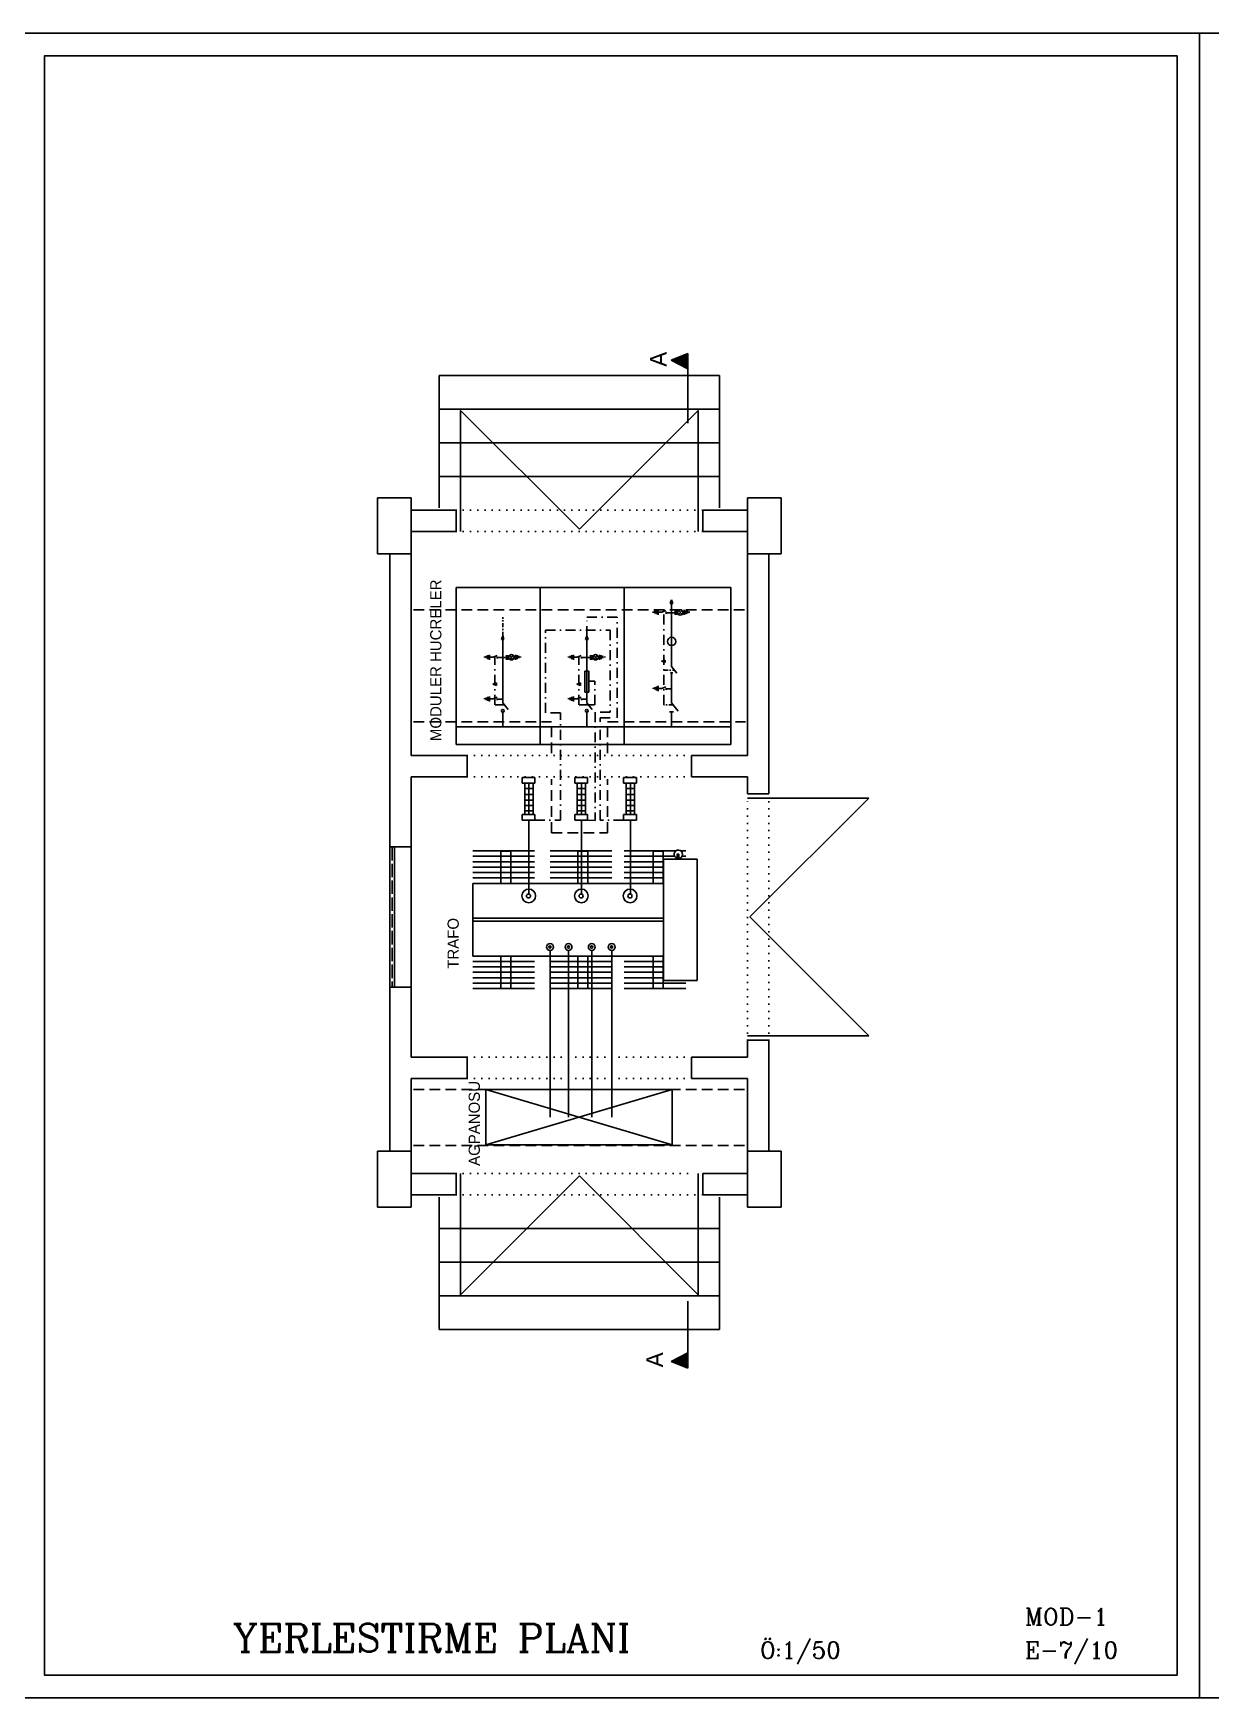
# Model space of a CAD drawing. Extents: x -6739 to -1489, y 5296 to 6781.
# Drawn here: x -5679 to -4629, y 5296 to 6781 of the extents above; entities that cross this region are included whole.
import ezdxf

# ---------------------------------------------------------------- set-up
doc = ezdxf.new("R2010")
doc.units = 0
for name, pattern in [('ACAD_ISO02W100', [15, 12, -3]), ('DASHDOT', [25.4, 12.7, -6.35, 0, -6.35]), ('DOT', [6.35, 0, -6.35]), ('HIDDEN2', [4.7625, 3.175, -1.5875])]:
    doc.linetypes.add(name, pattern=pattern)
doc.layers.get('0').update_dxf_attribs({"linetype": 'CONTINUOUS'})
for name, color, linetype in [('02', 63, 'CONTINUOUS'), ('03', 150, 'CONTINUOUS'), ('05', 140, 'CONTINUOUS'), ('06', 180, 'CONTINUOUS'), ('08', 52, 'CONTINUOUS'), ('35', 2, 'CONTINUOUS'), ('70', 130, 'CONTINUOUS'), ('70K', 21, 'CONTINUOUS'), ('BAKIRBARA', 30, 'CONTINUOUS'), ('CERC', 1, 'CONTINUOUS'), ('DASHED', 233, 'ACAD_ISO02W100'), ('DASHED2', 40, 'ACAD_ISO02W100'), ('DOLCU', 252, 'CONTINUOUS'), ('OLCULENDIRME', 4, 'CONTINUOUS'), ('YAZI', 3, 'CONTINUOUS')]:
    doc.layers.add(name, color=color, linetype=linetype)
doc.styles.add('ROMANC', font='romanc')

# ---------------------------------------------------------------- blocks, each defined once
blk = doc.blocks.new('A4')
at = {"layer": 'CERC', "color": 5}
blk.add_lwpolyline([(1050, 0), (0, 0), (0, 1485), (1050, 1485)], close=True, dxfattribs=at)

msp = doc.modelspace()

# ---------------------------------------------------------------- hatches: boundary and pattern name
at = {"layer": '02', "linetype": 'DASHDOT', "ltscale": 0.3}
for points in [[(-5095.6, 6481.6), (-5095.6, 6495.4), (-5110.6, 6489.3)], [(-5110.6, 5596.1), (-5095.6, 5589.9), (-5095.6, 5603.8)]]:
    msp.add_hatch(color=256, dxfattribs=at).paths.add_polyline_path(points)

# ---------------------------------------------------------------- linework, layer by layer
at = {"layer": '02'}
for p, q in [((-5111.5, 6272.2), (-5110.3, 6275.4)), ((-5109.1, 6272.2), (-5111.5, 6272.2)), ((-5109.1, 6272.2), (-5110.2, 6275.4)), ((-5262, 6240.1), (-5260.8, 6243.3)), ((-5259.7, 6240.1), (-5262, 6240.1)), ((-5259.7, 6240.1), (-5260.7, 6243.3)), ((-5187, 6240.1), (-5185.8, 6243.3)), ((-5184.7, 6240.1), (-5187, 6240.1)), ((-5184.7, 6240.1), (-5185.7, 6243.3)), ((-5115.9, 6221.8), (-5119.1, 6220.7)), ((-5115.9, 6219.5), (-5119.1, 6220.7)), ((-5115.9, 6221.8), (-5115.9, 6219.5)), ((-5266.4, 6201.4), (-5269.6, 6200.3)), ((-5266.4, 6199.1), (-5269.6, 6200.3)), ((-5266.4, 6201.4), (-5266.4, 6199.1)), ((-5191.4, 6201.4), (-5194.6, 6200.3)), ((-5191.4, 6199.1), (-5194.6, 6200.3)), ((-5191.4, 6201.4), (-5191.4, 6199.1))]:
    msp.add_line(p, q, dxfattribs=at)
at = {"layer": '02', "linetype": 'DASHDOT', "ltscale": 0.3}
for p, q in [((-5260.8, 6243.3), (-5260.8, 6260.1)), ((-5117.2, 6212.8), (-5107.7, 6212.7)), ((-5108.9, 6181.9), (-5117.2, 6181.9))]:
    msp.add_line(p, q, dxfattribs=at)
at = {"layer": '02', "linetype": 'DASHDOT', "ltscale": 0.7}
for p, q in [((-5158.9, 6260.2), (-5186.3, 6260.2)), ((-5185.8, 6243.3), (-5185.8, 6260.1)), ((-5158.9, 6170.2), (-5158.9, 6260.2)), ((-5117.2, 6181.9), (-5117.2, 6265)), ((-5222.6, 6174.7), (-5222.6, 6248.4)), ((-5222.6, 6248.4), (-5165, 6248.4)), ((-5165, 6248.4), (-5165, 6175.2)), ((-5267.8, 6181.9), (-5267.8, 6225)), ((-5192.8, 6181.9), (-5192.8, 6225)), ((-5184, 6202.9), (-5178.8, 6202.9)), ((-5178.8, 6181.9), (-5178.8, 6202.9)), ((-5258.8, 6181.9), (-5267.8, 6181.9)), ((-5183.8, 6181.9), (-5192.8, 6181.9)), ((-5187.8, 6181.9), (-5178.8, 6181.9)), ((-5209.2, 6174.7), (-5222.6, 6174.7)), ((-5209.2, 6079.1), (-5209.2, 6174.7)), ((-5178.5, 6175.2), (-5178.5, 6078.6)), ((-5165, 6175.2), (-5178.5, 6175.2)), ((-5174, 6170.2), (-5158.9, 6170.2)), ((-5174, 6166.6), (-5174, 6170.2)), ((-5174, 6079.1), (-5174, 6166.6)), ((-5232.1, 6079.1), (-5209.2, 6079.1)), ((-5178.5, 6078.6), (-5185.2, 6079.1)), ((-5153, 6079.1), (-5174, 6079.1))]:
    msp.add_line(p, q, dxfattribs=at)
at = {"layer": '02'}
for centre in [(-5260.8, 6176.6), (-5185.8, 6176.6)]:
    msp.add_circle(centre, 1.2, dxfattribs=at)
at = {"layer": '03'}
for p, q in [((-5302.4, 6286.6), (-5057.4, 6286.6)), ((-5302.4, 6146.6), (-5302.4, 6286.6)), ((-5227.4, 6146.6), (-5227.4, 6286.6)), ((-5152.4, 6146.6), (-5152.4, 6286.6)), ((-5057.4, 6146.6), (-5057.4, 6286.6)), ((-5126.6, 6264), (-5126.6, 6265)), ((-5125.1, 6263.4), (-5125.1, 6265.6)), ((-5123.6, 6262.7), (-5123.6, 6266.1)), ((-5122.1, 6262.1), (-5122.1, 6266.7)), ((-5118.9, 6264.4), (-5122.1, 6264.4)), ((-5118.9, 6264.4), (-5115.3, 6266.1)), ((-5115.2, 6264), (-5115.2, 6264.8)), ((-5115.2, 6264), (-5115.2, 6263.2)), ((-5110.2, 6264), (-5115.2, 6264)), ((-5110.2, 6264), (-5107, 6264)), ((-5107, 6262.1), (-5107, 6266.4)), ((-5105.9, 6262.1), (-5105.9, 6266.4)), ((-5105.9, 6264.1), (-5104.9, 6264.2)), ((-5104.1, 6262.5), (-5100.9, 6266.1)), ((-5100.9, 6262.5), (-5104.1, 6266)), ((-5100.1, 6264.4), (-5098.9, 6264.4)), ((-5098.9, 6262.1), (-5098.9, 6266.7)), ((-5097.5, 6262.7), (-5097.5, 6266.1)), ((-5095.9, 6263.4), (-5095.9, 6265.6)), ((-5094.4, 6264), (-5094.4, 6265)), ((-5277.2, 6224), (-5277.2, 6225)), ((-5275.6, 6223.4), (-5275.6, 6225.5)), ((-5274.1, 6222.7), (-5274.1, 6226.1)), ((-5272.7, 6222.1), (-5272.7, 6226.6)), ((-5269.4, 6224.3), (-5272.7, 6224.3)), ((-5269.4, 6224.3), (-5265.9, 6226)), ((-5265.7, 6224), (-5265.7, 6224.8)), ((-5265.7, 6224), (-5265.7, 6223.1)), ((-5260.8, 6224), (-5265.7, 6224)), ((-5260.8, 6224), (-5257.5, 6224)), ((-5257.5, 6222), (-5257.5, 6226.3)), ((-5256.4, 6222), (-5256.4, 6226.3)), ((-5256.4, 6224.1), (-5255.4, 6224.1)), ((-5251.4, 6222.4), (-5254.7, 6226)), ((-5254.6, 6222.4), (-5251.4, 6226.1)), ((-5250.6, 6224.3), (-5249.4, 6224.3)), ((-5249.4, 6222.1), (-5249.4, 6226.6)), ((-5248, 6222.7), (-5248, 6226.1)), ((-5246.5, 6223.4), (-5246.5, 6225.5)), ((-5244.9, 6224), (-5244.9, 6225)), ((-5202.2, 6224), (-5202.2, 6225)), ((-5200.6, 6223.4), (-5200.6, 6225.5)), ((-5199.1, 6222.7), (-5199.1, 6226.1)), ((-5197.7, 6222.1), (-5197.7, 6226.6)), ((-5194.4, 6224.3), (-5197.7, 6224.3)), ((-5194.4, 6224.3), (-5190.9, 6226)), ((-5190.7, 6224), (-5190.7, 6224.8)), ((-5185.8, 6224), (-5190.7, 6224)), ((-5190.7, 6224), (-5190.7, 6223.1)), ((-5185.8, 6224), (-5182.5, 6224)), ((-5182.5, 6222), (-5182.5, 6226.3)), ((-5181.4, 6222), (-5181.4, 6226.3)), ((-5181.4, 6224.1), (-5180.4, 6224.1)), ((-5176.4, 6222.4), (-5179.7, 6226)), ((-5179.6, 6222.4), (-5176.4, 6226.1)), ((-5175.6, 6224.3), (-5174.4, 6224.3)), ((-5174.4, 6222.1), (-5174.4, 6226.6)), ((-5173, 6222.7), (-5173, 6226.1)), ((-5171.5, 6223.4), (-5171.5, 6225.5)), ((-5169.9, 6224), (-5169.9, 6225)), ((-5109.4, 6209.2), (-5111.1, 6211)), ((-5111, 6209.2), (-5109.4, 6211)), ((-5126.6, 6196), (-5126.6, 6197)), ((-5125.1, 6195.4), (-5125.1, 6197.5)), ((-5123.6, 6194.7), (-5123.6, 6198.1)), ((-5122.1, 6194.1), (-5122.1, 6198.7)), ((-5118.9, 6196.3), (-5122.1, 6196.3)), ((-5118.9, 6196.3), (-5115.3, 6198)), ((-5115.2, 6196), (-5115.2, 6196.8)), ((-5110.2, 6196), (-5115.2, 6196)), ((-5115.2, 6196), (-5115.2, 6195.2)), ((-5277.2, 6186.8), (-5277.2, 6187.7)), ((-5275.6, 6186.1), (-5275.6, 6188.3)), ((-5274.1, 6185.5), (-5274.1, 6188.9)), ((-5272.7, 6184.9), (-5272.7, 6189.4)), ((-5269.4, 6187.1), (-5272.7, 6187.1)), ((-5269.4, 6187.1), (-5265.9, 6188.8)), ((-5265.7, 6186.8), (-5265.7, 6187.6)), ((-5260.8, 6186.8), (-5265.7, 6186.8)), ((-5265.7, 6186.8), (-5265.7, 6185.9)), ((-5202.2, 6186.8), (-5202.2, 6187.7)), ((-5200.6, 6186.1), (-5200.6, 6188.3)), ((-5199.1, 6185.5), (-5199.1, 6188.9)), ((-5197.7, 6184.9), (-5197.7, 6189.4)), ((-5194.4, 6187.1), (-5197.7, 6187.1)), ((-5194.4, 6187.1), (-5190.9, 6188.8)), ((-5190.7, 6186.8), (-5190.7, 6187.6)), ((-5185.8, 6186.8), (-5190.7, 6186.8)), ((-5190.7, 6186.8), (-5190.7, 6185.9)), ((-5302.4, 6146.6), (-5057.4, 6146.6)), ((-5243.5, 6112.1), (-5243.5, 6117.1)), ((-5243.5, 6117.1), (-5232.1, 6117.1)), ((-5243.5, 6112.1), (-5232.1, 6112.1)), ((-5241.2, 6084.1), (-5241.2, 6112.1)), ((-5241.2, 6107.1), (-5233.8, 6107.1)), ((-5237.5, 6084.1), (-5237.5, 6112.1)), ((-5233.8, 6084.1), (-5233.8, 6112.1)), ((-5232.1, 6112.1), (-5232.1, 6117.1)), ((-5196.6, 6117.1), (-5185.2, 6117.1)), ((-5196.6, 6112.1), (-5196.6, 6117.1)), ((-5196.6, 6112.1), (-5185.2, 6112.1)), ((-5194.3, 6084.1), (-5194.3, 6112.1)), ((-5194.3, 6107.1), (-5186.9, 6107.1)), ((-5190.6, 6084.1), (-5190.6, 6112.1)), ((-5186.9, 6084.1), (-5186.9, 6112.1)), ((-5185.2, 6112.1), (-5185.2, 6117.1)), ((-5153, 6112.1), (-5153, 6117.1)), ((-5153, 6117.1), (-5141.6, 6117.1)), ((-5153, 6112.1), (-5141.6, 6112.1)), ((-5150.7, 6084.1), (-5150.7, 6112.1)), ((-5150.7, 6107.1), (-5143.3, 6107.1)), ((-5147, 6084.1), (-5147, 6112.1)), ((-5143.3, 6084.1), (-5143.3, 6112.1)), ((-5141.6, 6112.1), (-5141.6, 6117.1)), ((-5241.2, 6101.8), (-5233.8, 6101.8)), ((-5241.2, 6096.9), (-5233.8, 6096.9)), ((-5241.2, 6096.8), (-5233.8, 6096.8)), ((-5241.2, 6092), (-5233.8, 6092)), ((-5194.3, 6101.8), (-5186.9, 6101.8)), ((-5194.3, 6096.9), (-5186.9, 6096.9)), ((-5194.3, 6096.8), (-5186.9, 6096.8)), ((-5194.3, 6092), (-5186.9, 6092)), ((-5150.7, 6101.8), (-5143.3, 6101.8)), ((-5150.7, 6096.9), (-5143.3, 6096.9)), ((-5150.7, 6096.8), (-5143.3, 6096.8)), ((-5150.7, 6092), (-5143.3, 6092)), ((-5243.5, 6084.1), (-5243.5, 6079.1)), ((-5243.5, 6084.1), (-5232.1, 6084.1)), ((-5243.5, 6079.1), (-5232.1, 6079.1)), ((-5241.2, 6087.3), (-5233.8, 6087.3)), ((-5232.1, 6084.1), (-5232.1, 6079.1)), ((-5196.6, 6084.1), (-5185.2, 6084.1)), ((-5196.6, 6084.1), (-5196.6, 6079.1)), ((-5196.6, 6079.1), (-5185.2, 6079.1)), ((-5194.3, 6087.3), (-5186.9, 6087.3)), ((-5185.2, 6084.1), (-5185.2, 6079.1)), ((-5153, 6084.1), (-5153, 6079.1)), ((-5153, 6084.1), (-5141.6, 6084.1)), ((-5153, 6079.1), (-5141.6, 6079.1)), ((-5150.7, 6087.3), (-5143.3, 6087.3)), ((-5141.6, 6084.1), (-5141.6, 6079.1)), ((-5117.4, 5936), (-5117.4, 6044.2)), ((-5117.4, 6044.2), (-5087.4, 6044.2)), ((-5087.4, 5936), (-5087.4, 6044.2)), ((-5287.4, 6022.6), (-5117.4, 6022.6)), ((-5287.4, 5957.6), (-5287.4, 6022.6)), ((-5287.4, 5991.4), (-5117.4, 5991.4)), ((-5287.4, 5988.8), (-5117.4, 5988.8)), ((-5287.4, 5957.6), (-5117.4, 5957.6)), ((-5117.4, 5936), (-5087.4, 5936)), ((-5275.8, 5838.7), (-5109.6, 5789.3)), ((-5275.8, 5838.7), (-5109.6, 5838.7)), ((-5275.8, 5789.3), (-5275.8, 5838.7)), ((-5275.8, 5789.3), (-5109.6, 5838.6)), ((-5109.6, 5838.7), (-5109.6, 5789.3)), ((-5109.6, 5789.3), (-5275.8, 5789.3))]:
    msp.add_line(p, q, dxfattribs=at)
for points in [[(-5184, 6193.3), (-5187.5, 6193.3), (-5187.5, 6211.8), (-5184, 6211.8)], [(-5262.6, 6022.5), (-5262.6, 6051.3), (-5253.7, 6051.3), (-5253.7, 6022.5)], [(-5193.7, 6022.5), (-5193.7, 6051.3), (-5184.8, 6051.3), (-5184.8, 6022.5)], [(-5126.5, 6022.5), (-5126.5, 6051.3), (-5117.7, 6051.3), (-5117.7, 6022.5)], [(-5105.3, 6044.3), (-5105.3, 6048.5), (-5103.9, 6048.5), (-5103.9, 6044.3)], [(-5262.6, 5957.7), (-5262.6, 5928.9), (-5253.7, 5928.9), (-5253.7, 5957.7)], [(-5193.7, 5957.7), (-5193.7, 5928.9), (-5184.8, 5928.9), (-5184.8, 5957.7)], [(-5126.5, 5957.7), (-5126.5, 5928.9), (-5117.7, 5928.9), (-5117.7, 5957.7)]]:
    msp.add_lwpolyline(points, close=True, dxfattribs=at)
for centre, radius in [((-5102.5, 6264.3), 2.42), ((-5110.2, 6238.4), 3.69), ((-5253, 6224.3), 2.42), ((-5178, 6224.3), 2.42)]:
    msp.add_circle(centre, radius, dxfattribs=at)
at = {"layer": '03', "ltscale": 0.2}
for centre, radius in [((-5237.6, 6011.4), 6.1), ((-5190.7, 6011.4), 6.1), ((-5147.2, 6011.4), 6.1), ((-5237.8, 6011.4), 1.82), ((-5190.9, 6011.4), 1.82), ((-5147.4, 6011.4), 1.82), ((-5218.6, 5965.8), 3.05), ((-5218.7, 5965.8), 0.91), ((-5202.1, 5965.8), 3.05), ((-5202.2, 5965.8), 0.91), ((-5181.4, 5965.8), 3.05), ((-5181.5, 5965.8), 0.91), ((-5163.6, 5965.8), 3.05), ((-5163.7, 5965.8), 0.91)]:
    msp.add_circle(centre, radius, dxfattribs=at)
at = {"layer": '03'}
msp.add_arc((-5104.2, 6048.5), 3.75, 274.914, 253.4092, dxfattribs=at)
at = {"layer": '05'}
for p, q in [((-5287.4, 6051.5), (-5232.4, 6051.5)), ((-5287.4, 6046.7), (-5232.4, 6046.7)), ((-5218.6, 6051.5), (-5163.6, 6051.5)), ((-5218.6, 6046.7), (-5163.6, 6046.7)), ((-5106.4, 6051.5), (-5152.4, 6051.5)), ((-5107.5, 6046.7), (-5152.4, 6046.7)), ((-5097.4, 6051.5), (-5101.9, 6051.5)), ((-5097.4, 6046.7), (-5100.9, 6046.7)), ((-5287.4, 6041.9), (-5232.4, 6041.9)), ((-5287.4, 6037.1), (-5232.4, 6037.1)), ((-5287.4, 6032.3), (-5232.4, 6032.3)), ((-5218.6, 6041.9), (-5163.6, 6041.9)), ((-5218.6, 6037.1), (-5163.6, 6037.1)), ((-5218.6, 6032.3), (-5163.6, 6032.3)), ((-5117.4, 6041.9), (-5152.4, 6041.9)), ((-5117.4, 6037.1), (-5152.4, 6037.1)), ((-5117.4, 6032.3), (-5152.4, 6032.3)), ((-5287.4, 6027.4), (-5232.4, 6027.4)), ((-5218.6, 6027.4), (-5163.6, 6027.4)), ((-5117.4, 6027.4), (-5152.4, 6027.4)), ((-5287.4, 5952.8), (-5232.4, 5952.8)), ((-5287.4, 5948), (-5232.4, 5948)), ((-5287.4, 5943.2), (-5232.4, 5943.2)), ((-5218.6, 5952.8), (-5163.6, 5952.8)), ((-5218.6, 5948), (-5163.6, 5948)), ((-5218.6, 5943.2), (-5163.6, 5943.2)), ((-5117.4, 5952.8), (-5152.4, 5952.8)), ((-5117.4, 5948), (-5152.4, 5948)), ((-5117.4, 5943.2), (-5152.4, 5943.2)), ((-5287.4, 5938.3), (-5232.4, 5938.3)), ((-5287.4, 5933.5), (-5232.4, 5933.5)), ((-5287.4, 5928.7), (-5232.4, 5928.7)), ((-5218.6, 5938.3), (-5163.6, 5938.3)), ((-5218.6, 5933.5), (-5163.6, 5933.5)), ((-5218.6, 5928.7), (-5163.6, 5928.7)), ((-5117.4, 5938.3), (-5152.4, 5938.3)), ((-5097.4, 5933.5), (-5152.4, 5933.5)), ((-5097.4, 5928.7), (-5152.4, 5928.7))]:
    msp.add_line(p, q, dxfattribs=at)
at = {"layer": '06'}
for p, q in [((-5110.2, 6216), (-5110.2, 6272.2)), ((-5260.8, 6183.5), (-5260.8, 6240.1)), ((-5185.8, 6183.5), (-5185.8, 6240.1)), ((-5110.2, 6216), (-5105.5, 6210.1)), ((-5110.2, 6183.6), (-5110.2, 6210.1)), ((-5260.8, 6183.5), (-5256.1, 6177.6)), ((-5185.8, 6183.5), (-5181.1, 6177.6)), ((-5110.2, 6183.6), (-5104.3, 6176.3)), ((-5260.8, 6175.4), (-5261.2, 6175.4)), ((-5260.8, 6162.2), (-5260.8, 6175.4)), ((-5260.8, 6175.4), (-5260.4, 6175.4)), ((-5185.8, 6175.4), (-5186.2, 6175.4)), ((-5185.8, 6175.4), (-5185.4, 6175.4)), ((-5185.8, 6162.2), (-5185.8, 6175.4)), ((-5108.4, 6175.5), (-5112.1, 6175.5)), ((-5110.2, 6175.5), (-5108.4, 6175.5)), ((-5110.2, 6162.2), (-5110.2, 6175.5))]:
    msp.add_line(p, q, dxfattribs=at)
at = {"layer": '08'}
for p, q in [((-5095.6, 6495.4), (-5110.6, 6489.3)), ((-5095.6, 6495.4), (-5095.6, 6433.3)), ((-5110.6, 6489.3), (-5095.6, 6481.6)), ((-5237.5, 6012.4), (-5237.5, 6079.1)), ((-5190.6, 6012.4), (-5190.6, 6079.1)), ((-5147, 6012.4), (-5147, 6079.1)), ((-5218.6, 5813.9), (-5218.6, 5962.8)), ((-5202.1, 5813.9), (-5202.1, 5962.8)), ((-5181.4, 5813.9), (-5181.4, 5962.8)), ((-5163.6, 5813.9), (-5163.6, 5962.8)), ((-5095.6, 5589.9), (-5095.6, 5649.8)), ((-5110.6, 5596.1), (-5095.6, 5603.8)), ((-5095.6, 5589.9), (-5110.6, 5596.1))]:
    msp.add_line(p, q, dxfattribs=at)
at = {"layer": '70'}
for p, q in [((-5342.4, 6355.6), (-5302.4, 6355.6)), ((-5302.4, 6355.6), (-5302.4, 6336.6)), ((-5082.4, 6355.6), (-5082.4, 6336.6)), ((-5042.4, 6355.6), (-5082.4, 6355.6)), ((-5342.4, 6336.6), (-5302.4, 6336.6)), ((-5042.4, 6336.6), (-5082.4, 6336.6)), ((-5361.4, 6055.1), (-5361.4, 6316.6)), ((-5342.4, 6136.6), (-5342.4, 6316.6)), ((-5042.4, 6136.6), (-5042.4, 6316.6)), ((-5023.4, 6102.6), (-5023.4, 6316.6)), ((-5342.4, 6136.6), (-5292.4, 6136.6)), ((-5292.4, 6117.6), (-5292.4, 6136.6)), ((-5042.4, 6136.6), (-5092.4, 6136.6)), ((-5092.4, 6117.6), (-5092.4, 6136.6)), ((-5342.4, 6055.1), (-5342.4, 6117.6)), ((-5342.4, 6117.6), (-5292.4, 6117.6)), ((-5042.4, 6117.6), (-5092.4, 6117.6)), ((-5042.4, 6102.6), (-5042.4, 6117.6)), ((-5042.4, 6102.6), (-5023.4, 6102.6)), ((-5342.4, 6055.1), (-5361.4, 6055.1)), ((-5361.4, 5783.6), (-5361.4, 5930.1)), ((-5342.4, 5930.1), (-5361.4, 5930.1)), ((-5342.4, 5867.6), (-5342.4, 5930.1)), ((-5042.4, 5882.6), (-5023.4, 5882.6)), ((-5042.4, 5867.6), (-5042.4, 5882.6)), ((-5023.4, 5783.6), (-5023.4, 5882.6)), ((-5342.4, 5867.6), (-5292.4, 5867.6)), ((-5292.4, 5848.6), (-5292.4, 5867.6)), ((-5092.4, 5848.6), (-5092.4, 5867.6)), ((-5042.4, 5867.6), (-5092.4, 5867.6)), ((-5342.4, 5848.6), (-5292.4, 5848.6)), ((-5342.4, 5783.6), (-5342.4, 5848.6)), ((-5042.4, 5848.6), (-5092.4, 5848.6)), ((-5042.4, 5783.6), (-5042.4, 5848.6)), ((-5342.4, 5763.6), (-5302.4, 5763.6)), ((-5302.4, 5763.6), (-5302.4, 5744.6)), ((-5042.4, 5763.6), (-5082.4, 5763.6)), ((-5082.4, 5763.6), (-5082.4, 5744.6)), ((-5342.4, 5744.6), (-5302.4, 5744.6)), ((-5042.4, 5744.6), (-5082.4, 5744.6))]:
    msp.add_line(p, q, dxfattribs=at)
at = {"layer": '70K', "linetype": 'Continuous'}
for p, q in [((-5372.4, 6366.6), (-5372.4, 6316.6)), ((-5342.4, 6366.6), (-5372.4, 6366.6)), ((-5342.4, 6316.6), (-5342.4, 6366.6)), ((-5042.4, 6316.6), (-5042.4, 6366.6)), ((-5042.4, 6366.6), (-5012.4, 6366.6)), ((-5012.4, 6366.6), (-5012.4, 6316.6)), ((-5372.4, 6316.6), (-5342.4, 6316.6)), ((-5012.4, 6316.6), (-5042.4, 6316.6)), ((-5372.4, 5783.6), (-5342.4, 5783.6)), ((-5372.4, 5733.6), (-5372.4, 5783.6)), ((-5342.4, 5783.6), (-5342.4, 5733.6)), ((-5042.4, 5783.6), (-5012.4, 5783.6)), ((-5042.4, 5783.6), (-5042.4, 5733.6)), ((-5012.4, 5783.6), (-5012.4, 5733.6)), ((-5342.4, 5733.6), (-5372.4, 5733.6)), ((-5012.4, 5733.6), (-5042.4, 5733.6))]:
    msp.add_line(p, q, dxfattribs=at)
at = {"layer": 'BAKIRBARA', "ltscale": 0.7}
msp.add_line((-5057.4, 6162.2), (-5302.4, 6162.2), dxfattribs=at)
at = {"layer": 'CERC', "color": 5}
msp.add_lwpolyline([(-4639.4, 5296), (-5689.4, 5296), (-5689.4, 6781), (-4639.4, 6781)], close=True, dxfattribs=at)
at = {"layer": 'CERC'}
msp.add_lwpolyline([(-4659.4, 5316), (-5669.4, 5316), (-5669.4, 6761), (-4659.4, 6761)], close=True, dxfattribs=at)
at = {"layer": 'DASHED', "linetype": 'DOT'}
for p, q in [((-5302.4, 6355.6), (-5082.4, 6355.6)), ((-5302.4, 6336.6), (-5082.4, 6336.6)), ((-5292.4, 6136.6), (-5092.4, 6136.6)), ((-5292.4, 6117.6), (-5092.4, 6117.6)), ((-5042.4, 5882.6), (-5042.4, 6098.6)), ((-5023.4, 5882.6), (-5023.4, 6102.6)), ((-5292.4, 5867.6), (-5092.4, 5867.6)), ((-5292.4, 5848.6), (-5092.4, 5848.6)), ((-5302.4, 5763.6), (-5086.4, 5763.6)), ((-5302.4, 5744.6), (-5082.4, 5744.6))]:
    msp.add_line(p, q, dxfattribs=at)
at = {"layer": 'DASHED', "linetype": 'DOT', "ltscale": 50}
for p, q in [((-5082.4, 6336.6), (-5302.4, 6336.6)), ((-5302.4, 6336.6), (-5082.4, 6336.6))]:
    msp.add_line(p, q, dxfattribs=at)
at = {"layer": 'DASHED2'}
msp.add_line((-5359.4, 6055.1), (-5359.4, 5930.1), dxfattribs=at)
at = {"layer": 'DOLCU'}
for p, q in [((-5298.4, 6444.6), (-5192.4, 6338.6)), ((-5192.4, 6338.6), (-5086.4, 6444.6)), ((-4934.4, 6098.6), (-5040.4, 5992.6)), ((-5342.4, 5930.1), (-5342.4, 6055.1)), ((-5040.4, 5992.6), (-4934.4, 5886.6)), ((-5298.4, 5655.6), (-5192.4, 5761.6)), ((-5192.4, 5761.6), (-5086.4, 5655.6))]:
    msp.add_line(p, q, dxfattribs=at)
at = {"layer": 'OLCULENDIRME', "color": 8, "linetype": 'Continuous'}
for p, q in [((-5317.4, 6475.6), (-5067.4, 6475.6)), ((-5317.4, 6357.6), (-5317.4, 6475.6)), ((-5067.4, 6357.6), (-5067.4, 6475.6)), ((-5317.4, 6445.6), (-5067.4, 6445.6)), ((-5298.4, 6336.6), (-5298.4, 6444.6)), ((-5086.4, 6336.6), (-5086.4, 6444.6)), ((-5317.4, 6415.6), (-5067.4, 6415.6)), ((-5317.4, 6385.6), (-5067.4, 6385.6)), ((-5042.4, 6098.6), (-4934.4, 6098.6)), ((-5361.4, 6055.1), (-5361.4, 5930.1)), ((-5357.4, 6055.1), (-5357.4, 5930.1)), ((-5042.4, 5886.6), (-4934.4, 5886.6)), ((-5298.4, 5763.6), (-5298.4, 5655.6)), ((-5086.4, 5763.6), (-5086.4, 5655.6)), ((-5317.4, 5742.6), (-5317.4, 5624.6)), ((-5067.4, 5742.6), (-5067.4, 5624.6)), ((-5317.4, 5714.6), (-5067.4, 5714.6)), ((-5317.4, 5684.6), (-5067.4, 5684.6)), ((-5317.4, 5654.6), (-5067.4, 5654.6)), ((-5317.4, 5624.6), (-5067.4, 5624.6))]:
    msp.add_line(p, q, dxfattribs=at)
at = {"layer": 'OLCULENDIRME', "color": 8, "linetype": 'HIDDEN2', "ltscale": 3}
for p, q in [((-5340.4, 6266.6), (-5044.4, 6266.6)), ((-5340.4, 6166.6), (-5217.4, 6166.6)), ((-5217.4, 6138.6), (-5217.4, 6166.6)), ((-5167.4, 6166.6), (-5044.4, 6166.6)), ((-5167.4, 6138.6), (-5167.4, 6166.6)), ((-5217.4, 6067.6), (-5217.4, 6115.6)), ((-5167.4, 6067.6), (-5167.4, 6115.6)), ((-5217.4, 6067.6), (-5167.4, 6067.6)), ((-5340.4, 5838.6), (-5044.4, 5838.6)), ((-5340.4, 5788.6), (-5044.4, 5788.6))]:
    msp.add_line(p, q, dxfattribs=at)

# ---------------------------------------------------------------- block references
at = {"layer": '35'}
msp.add_blockref('A4', (-4639.4, 5296), dxfattribs=at)

# ---------------------------------------------------------------- texts
at = {"style": 'ROMANC'}
msp.add_text('YERLESTIRME PLANI', height=25, dxfattribs=at).set_placement((-5501.6, 5337))
at = {"layer": 'YAZI', "ltscale": 0.3}
for s, height, p in [('A', 15, (-5114.5, 6483.5)), ('MODULER HUCRELER', 10, (-5315.5, 6149.5)), ('TRAFO', 10, (-5300, 5946.4)), ('AGPANOSU', 10, (-5281.2, 5770.5)), ('A', 15, (-5117.8, 5590.8))]:
    msp.add_text(s, height=height, rotation=90, dxfattribs=at).set_placement(p)
at = {"layer": 'YAZI', "color": 2, "style": 'ROMANC'}
for s, p in [('MOD-1', (-4795.1, 5360.8)), ('E-7/10', (-4795.1, 5331))]:
    msp.add_text(s, height=15, dxfattribs=at).set_placement(p)
at = {"layer": 'YAZI', "color": 7, "style": 'ROMANC'}
msp.add_text('Ö:1/50', height=15, dxfattribs=at).set_placement((-5031.5, 5331))

doc.saveas('drawing.dxf')
